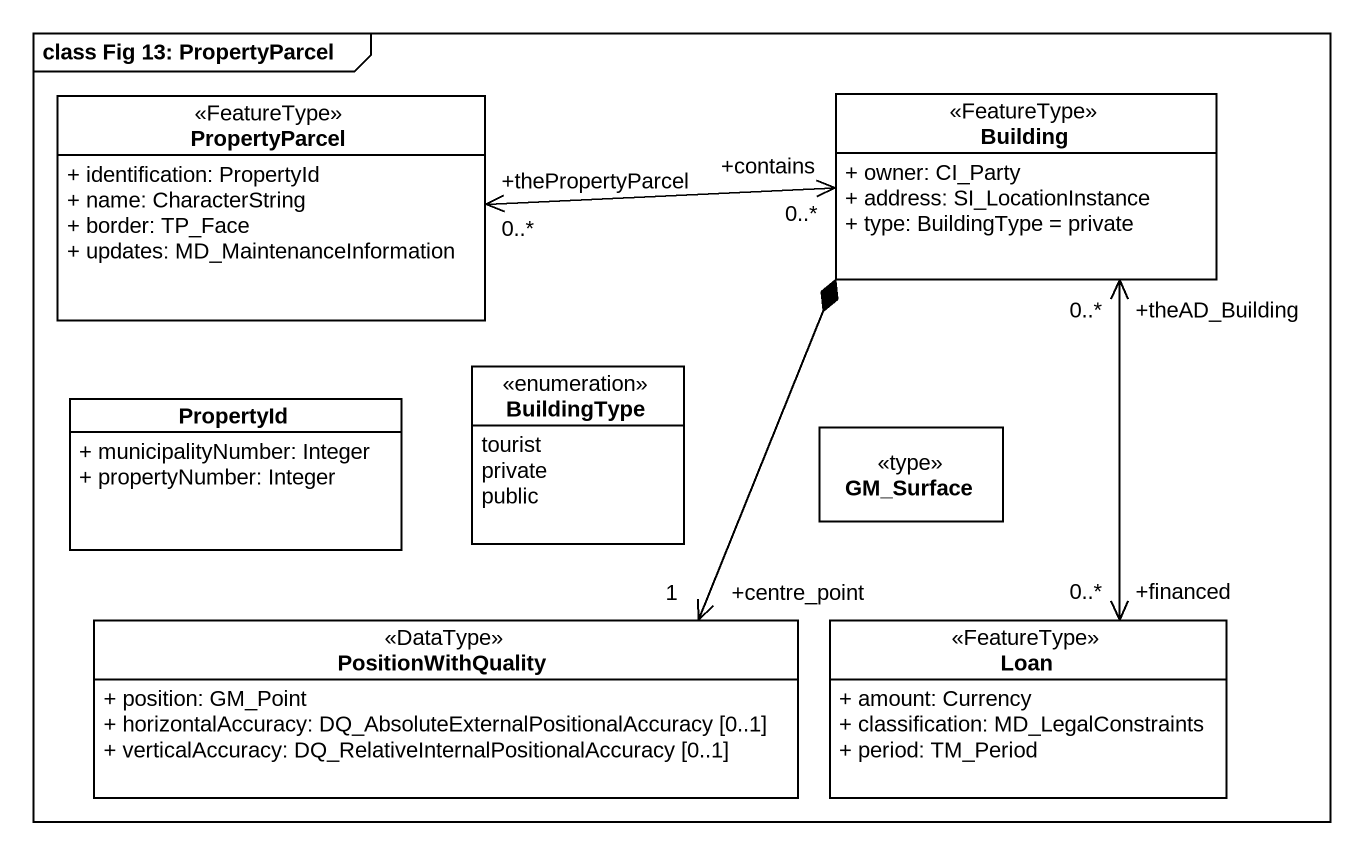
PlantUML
@startuml
mainframe class Fig 13: PropertyParcel
hide circle
hide empty members
skinparam classAttributeIconSize 0
class PropertyParcel <<FeatureType>> {
  + identification: PropertyId
  + name: CharacterString
  + border: TP_Face
  + updates: MD_MaintenanceInformation
}
class Building <<FeatureType>> {
  + owner: CI_Party
  + address: SI_LocationInstance
  + type: BuildingType = private
}
class PropertyId {
  + municipalityNumber: Integer
  + propertyNumber: Integer
}
enum BuildingType {
  tourist
  private
  public
}
class GM_Surface <<type>>
class PositionWithQuality <<DataType>> {
  + position: GM_Point
  + horizontalAccuracy: DQ_AbsoluteExternalPositionalAccuracy [0..1]
  + verticalAccuracy: DQ_RelativeInternalPositionalAccuracy [0..1]
}
class Loan <<FeatureType>> {
  + amount: Currency
  + classification: MD_LegalConstraints
  + period: TM_Period
}
PropertyParcel "+thePropertyParcel\n0..*" <-right-> "+contains\n0..*" Building
PositionWithQuality "+centre_point\n1" <-up-* Building
Loan "+financed\n0..*" <-up-> "+theAD_Building\n0..*" Building
@enduml
